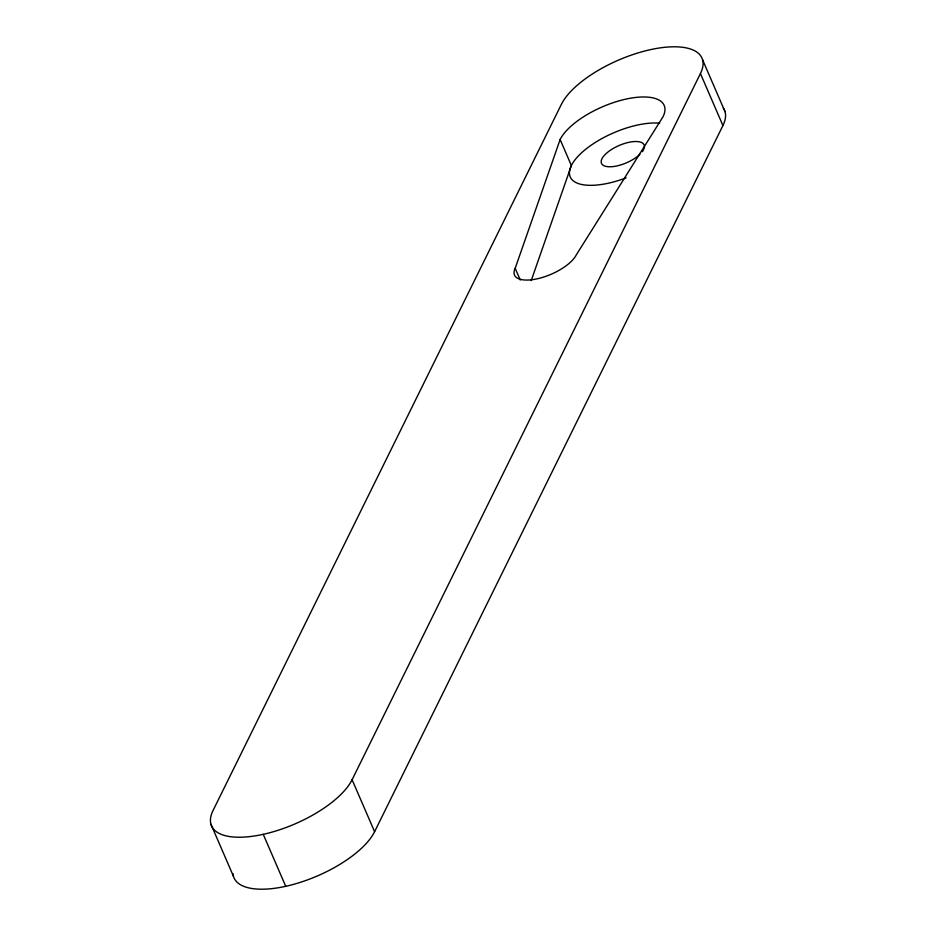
<?xml version="1.0" encoding="UTF-8"?>
<svg xmlns="http://www.w3.org/2000/svg" width="936" height="936" viewBox="0 0 936 936"><rect width="100%" height="100%" fill="white"/><g stroke="black" fill="none" stroke-linecap="round" stroke-linejoin="round"><path stroke-width="1.4" d="M515.186 268.304L560.126 139.522A57.307 23.213 -23.4 0 1 625.88 99.122A57.307 23.213 -23.4 0 1 663.004 116.789L576.354 254.779A34.07 13.806 -23.4 0 1 537.252 278.799A34.07 13.806 -23.4 0 1 515.186 268.304L520.24 280.004M531.215 280.601L571.37 165.52L560.126 139.522M263.238 834.327A77.442 31.379 -23.4 0 0 352.1 779.723L700.432 73.558A77.442 31.379 -23.4 0 0 650.263 49.69A77.442 31.379 -23.4 0 0 561.401 104.294L213.069 810.459A77.442 31.379 -23.4 0 0 263.238 834.327L285.737 886.31M232.97 873.522A77.442 31.379 -23.4 0 0 296.536 883.514A77.442 31.379 -23.4 0 0 374.599 831.706L722.931 125.541A77.442 31.379 -23.4 0 0 723.294 107.991M702.55 59.717L725.037 111.7M700.432 73.558L722.931 125.541M352.1 779.723L374.599 831.706M210.963 824.3L233.45 876.283M639.861 154.393A23.236 9.418 -23.4 0 1 604.282 165.871A23.236 9.418 -23.4 0 1 618.953 145.56A23.236 9.418 -23.4 0 1 644.097 148.531M643.664 149.538A23.236 9.418 -23.4 0 1 642.342 151.655M626.09 177.875A57.307 23.213 -23.4 0 1 572.668 163.192A57.307 23.213 -23.4 0 1 659.704 123.189"/></g></svg>
